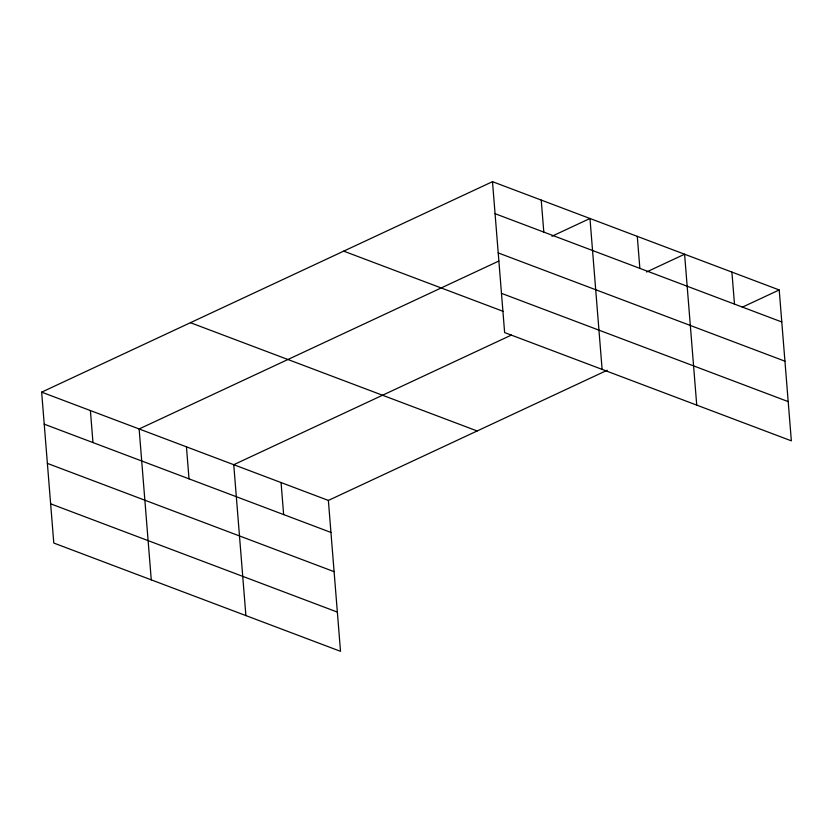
<?xml version="1.0" encoding="UTF-8"?>
<svg xmlns="http://www.w3.org/2000/svg" width="833" height="833" viewBox="0 0 833 833"><rect width="100%" height="100%" fill="white"/><g stroke="black" fill="none" stroke-linecap="round" stroke-linejoin="round"><path stroke-width="1.25" d="M41.65 392.156L328.369 500.425L340.51 651.323L53.791 543.043L41.65 392.156L492.49 181.677L779.209 289.957L791.35 440.844L504.631 332.575L492.49 181.677M498.863 261.031L139.132 428.964L151.273 579.862M551.915 236.26L589.972 218.496L602.113 369.383M511.431 335.064L233.75 464.699L245.891 615.587M646.533 271.995L684.591 254.221L696.732 405.119M328.369 500.425L607.205 370.258M742.307 307.179L779.209 289.957M495.062 213.685L781.781 321.965M498.217 252.92L784.946 361.189M501.476 293.341L788.195 401.61M343.706 251.139L503.059 311.313M190.424 322.694L477.153 430.973M44.222 424.164L330.951 532.443M47.377 463.398L334.106 571.667M50.636 503.819L337.355 612.088M731.905 272.089L734.477 304.097M637.287 236.364L639.859 268.372M541.231 200.087L543.803 232.095M281.065 482.567L283.636 514.575M186.446 446.832L189.018 478.84M90.391 410.565L92.973 442.573"/></g></svg>
